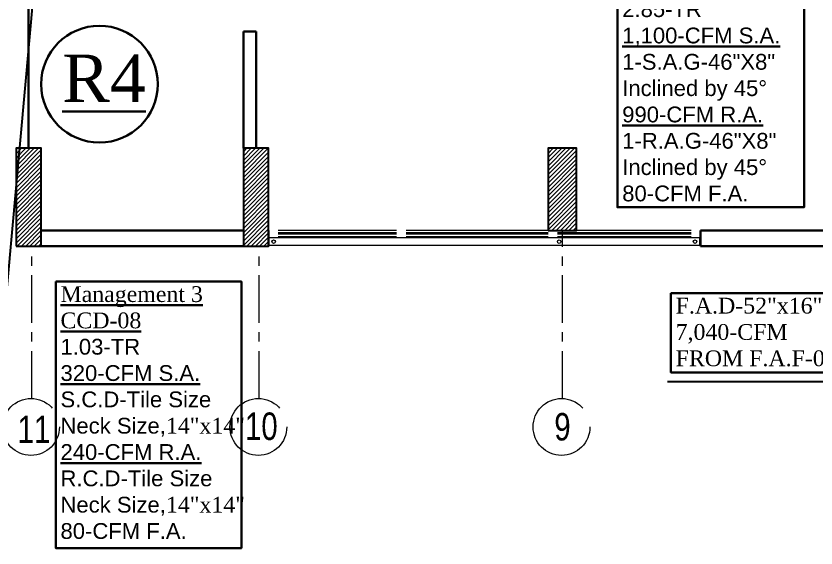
# Model space of a CAD drawing. Extents: x 847 to 949, y 444 to 823.
# Drawn here: x 871.15 to 883.81, y 555.43 to 563.86 of the extents above; entities that cross this region are included whole.
import ezdxf

# ---------------------------------------------------------------- set-up
doc = ezdxf.new("R2010")
doc.units = 0
doc.header["$MEASUREMENT"] = 0
doc.linetypes.add('CENTERX2', pattern=[4, 2.5, -0.5, 0.5, -0.5])
doc.layers.get('0').update_dxf_attribs({"linetype": 'CONTINUOUS', "lineweight": 30})
for name, color, linetype, lineweight in [('AC-TEXT', 15, 'CONTINUOUS', 30), ('axis', 1, 'CENTERX2', 5), ('Column', 6, 'CONTINUOUS', 25), ('Elevation', 150, 'CONTINUOUS', 18), ('hatch', 252, 'CONTINUOUS', 9), ('piping', 15, 'CONTINUOUS', 30), ('txt in circle', 11, 'CONTINUOUS', 13), ('Wall', 5, 'CONTINUOUS', 30), ('WINDOW', 4, 'CONTINUOUS', 5)]:
    doc.layers.add(name, color=color, linetype=linetype, lineweight=lineweight)
doc.styles.add('AC', font='romans.shx', dxfattribs={"height": 0.2})
doc.styles.add('SOSA2', font='SOSA.shx', dxfattribs={"width": 0.8})
doc.dimstyles.get("Standard").update_dxf_attribs({"dimtxt": 0.12, "dimasz": 0.05, "dimexe": 0.18, "dimexo": 0.0625, "dimgap": 0.09, "dimtad": 0, "dimtih": 1, "dimtoh": 1, "dimzin": 0, "dimdsep": 46, "dimtxsty": 'Standard', "dimblk": 'DOT', "dimcen": 0.09, "dimadec": 0, "dimazin": 0, "dimtfac": 1, "dimtofl": 0, "dimtmove": 0, "dimatfit": 3, "dimldrblk": 'DOT', "dimfxl": 1, "dimtolj": 1, "dimtzin": 0, "dimarcsym": 0})
pattern_1 = [(45, (1093.753867, 246.140245), (-0.0336759605, 0.0336759605), [])]

# ---------------------------------------------------------------- blocks, each defined once
blk = doc.blocks.new('A$C11ED6BD5')
at = {"layer": 'axis', "color": 0, "ltscale": 0.3}
for p, q in [((-35.45, -2.411), (-35.45, 0.25)), ((-43.85, -2.411), (-43.85, 0)), ((-40.25, -2.411), (-40.25, 0))]:
    blk.add_line(p, q, dxfattribs=at)
at = {"layer": 'axis', "color": 0}
for centre in [(-43.863, -2.861), (-40.263, -2.861), (-35.463, -2.861)]:
    blk.add_circle(centre, 0.45, dxfattribs=at)
at = {"layer": 'txt in circle', "color": 0, "ltscale": 0.01, "attachment_point": 5, "style": 'SOSA2'}
for s, insert, char_height in [('10', (-40.216, -2.853), 0.4355), ('9', (-35.448, -2.861), 0.435), ('11', (-43.816, -2.9), 0.4355)]:
    blk.add_mtext(s, dxfattribs=dict(at, insert=insert, char_height=char_height))
blk = doc.blocks.new('_Dot')
at = {"color": 0, "linetype": 'ByBlock', "lineweight": -2}
blk.add_line((-0.5, 0), (-1, 0), dxfattribs=at)
at = {"color": 0, "linetype": 'ByBlock', "const_width": 0.5}
blk.add_lwpolyline([(-0.25, 0, 1), (0.25, 0, 1)], format="xyb", close=True, dxfattribs=at)

msp = doc.modelspace()

# ---------------------------------------------------------------- hatches: boundary and pattern name
at = {"layer": 'hatch'}
h = msp.add_hatch(dxfattribs=at)
h.set_pattern_fill('ANSI31', color=252, scale=0.015, style=0)
h.set_pattern_definition(pattern_1)
h.paths.add_polyline_path([(871.147, 560.212), (871.547, 560.212), (871.547, 561.762), (871.147, 561.762)])
h = msp.add_hatch(dxfattribs=at)
h.set_pattern_fill('ANSI31', color=252, scale=0.015, style=0)
h.set_pattern_definition(pattern_1)
h.paths.add_polyline_path([(874.747, 560.212), (875.147, 560.212), (875.147, 561.762), (874.747, 561.762)])
h = msp.add_hatch(dxfattribs=at)
h.set_pattern_fill('ANSI31', color=252, scale=0.015, style=0)
h.set_pattern_definition(pattern_1)
h.paths.add_polyline_path([(879.572, 560.462), (880.022, 560.462), (880.022, 561.762), (879.572, 561.762)])

# ---------------------------------------------------------------- linework, layer by layer
at = {"layer": 'AC-TEXT', "color": 7, "linetype": 'Continuous'}
for points in [[(880.67, 564.995), (883.624, 564.995), (883.624, 560.828), (880.67, 560.828)], [(871.777, 559.651), (874.716, 559.651), (874.716, 555.434), (871.777, 555.434)], [(881.516, 559.468), (884.18, 559.468), (884.18, 558.215), (881.516, 558.215)]]:
    msp.add_lwpolyline(points, close=True, dxfattribs=at)
at = {"layer": 'Column', "color": 252}
for points in [[(871.147, 560.212), (871.547, 560.212), (871.547, 561.762), (871.147, 561.762)], [(874.747, 560.212), (875.147, 560.212), (875.147, 561.762), (874.747, 561.762)], [(879.572, 560.462), (880.022, 560.462), (880.022, 561.762), (879.572, 561.762)]]:
    msp.add_lwpolyline(points, close=True, dxfattribs=at)
at = {"layer": 'Elevation', "color": 252}
msp.add_lwpolyline([(875.157, 560.352), (881.967, 560.352), (881.967, 560.222), (875.157, 560.222)], close=True, dxfattribs=at)
for centre in [(875.226, 560.284), (879.747, 560.284), (881.897, 560.284)]:
    msp.add_circle(centre, 0.0273, dxfattribs=at)
at = {"layer": 'piping', "color": 2, "linetype": 'Continuous'}
msp.add_circle((872.468, 562.777), 0.924, dxfattribs=at)
at = {"layer": 'Wall', "color": 252, "linetype": 'Continuous'}
for p, q in [((874.747, 563.612), (874.947, 563.612)), ((874.747, 560.462), (871.547, 560.462)), ((875.147, 560.462), (875.147, 560.212)), ((881.987, 560.462), (881.987, 560.212)), ((884.347, 560.462), (881.987, 560.462)), ((874.747, 560.212), (871.547, 560.212)), ((884.347, 560.212), (881.987, 560.212))]:
    msp.add_line(p, q, dxfattribs=at)
for points in [[(871.347, 564.712), (871.347, 561.762)], [(874.747, 563.612), (874.747, 561.762)], [(874.947, 563.612), (874.947, 561.762)]]:
    msp.add_lwpolyline(points, dxfattribs=at)
at = {"layer": 'WINDOW', "color": 252, "linetype": 'Continuous'}
for p, q in [((877.172, 560.462), (875.297, 560.462)), ((877.172, 560.422), (875.297, 560.422)), ((877.172, 560.402), (875.297, 560.402)), ((879.572, 560.462), (877.322, 560.462)), ((879.572, 560.422), (877.322, 560.422)), ((879.572, 560.402), (877.322, 560.402)), ((881.837, 560.462), (879.722, 560.462)), ((881.837, 560.422), (879.722, 560.422)), ((881.837, 560.402), (879.722, 560.402)), ((877.172, 560.362), (875.297, 560.362)), ((879.572, 560.362), (877.322, 560.362)), ((881.837, 560.362), (879.722, 560.362))]:
    msp.add_line(p, q, dxfattribs=at)

# ---------------------------------------------------------------- block references
at = {"layer": 'axis', "color": 252}
msp.add_blockref('A$C11ED6BD5', (915.247, 560.212), dxfattribs=at)

# ---------------------------------------------------------------- texts
at = {"layer": 'AC-TEXT', "color": 7, "linetype": 'Continuous', "char_height": 0.25, "width": 6.18694, "attachment_point": 1, "style": 'AC'}
for s, insert in [('\\A1;{\\fTimes New Roman|b0|i0|c0|p18;\\L\\C85;TRN-HALL\\P2-CCD-03,Each\\P\\fArial|b0|i0|c0|p34;\\l\\C34;2.85-TR \\P\\pt0;\\L1,100-CFM S.A.\\l \\P\\ptz;1-S.A.G-46"X8"\\PInclined by 45°\\fTimes New Roman|b0|i0|c0|p18;\\P\\pt0;\\fArial|b0|i0|c0|p34;\\L990-CFM R.A.\\l \\P\\ptz;1-R.A.G-46"X8"\\PInclined by 45°\\P80-CFM F.A.\\P\\fTimes New Roman|b0|i0|c0|p18;  }', (880.745, 564.923)), ('\\A1;{\\fTimes New Roman|b0|i0|c0|p18;\\L\\C85;Management 3  \\PCCD-08\\P\\fArial|b0|i0|c0|p34;\\l\\C34;1.03-TR \\P\\pt0;\\L320-CFM S.A.\\l \\P\\ptz;S.C.D-Tile Size\\PNeck Size,\\fTimes New Roman|b0|i0|c0|p18;14"x14"\\P\\pt0;\\fArial|b0|i0|c0|p34;\\L240-CFM R.A.\\l \\P\\ptz;R.C.D-Tile Size\\PNeck Size,\\fTimes New Roman|b0|i0|c0|p18;14"x14"\\P\\fArial|b0|i0|c0|p34;80-CFM F.A.\\P\\P\\fTimes New Roman|b0|i0|c0|p18;  }', (871.851, 559.579)), ('\\A1;{\\fTimes New Roman|b0|i0|c0|p18;\\C256;F.A.D-52"x16"\\P7,040-CFM \\PFROM F.A.F-01\\P\\fArial|b0|i0|c0|p34;\\C34;\\P\\fTimes New Roman|b0|i0|c0|p18;  }', (881.591, 559.396))]:
    msp.add_mtext(s, dxfattribs=dict(at, insert=insert))
at = {"layer": 'piping', "color": 2, "linetype": 'Continuous', "insert": (871.878, 563.246), "char_height": 0.75, "width": 18.56082, "attachment_point": 1, "style": 'AC'}
msp.add_mtext('\\A1;{\\fTimes New Roman|b0|i0|c0|p18;\\L\\C1;R4\\fArial|b0|i0|c0|p34;\\l\\C34;\\P\\fTimes New Roman|b0|i0|c0|p18;  }', dxfattribs=at)

# ---------------------------------------------------------------- leaders
at = {"layer": 'AC-TEXT', "color": 7, "linetype": 'Continuous'}
for points in [[(871.498, 565.068), (870.87, 558.149), (867.986, 558.149)], [(884.974, 564.986), (884.347, 558.066), (881.462, 558.066)]]:
    msp.add_leader(points, dimstyle='Standard', override={"dimgap": 0.09, "dimtad": 0}, dxfattribs=at)

doc.saveas('drawing.dxf')
